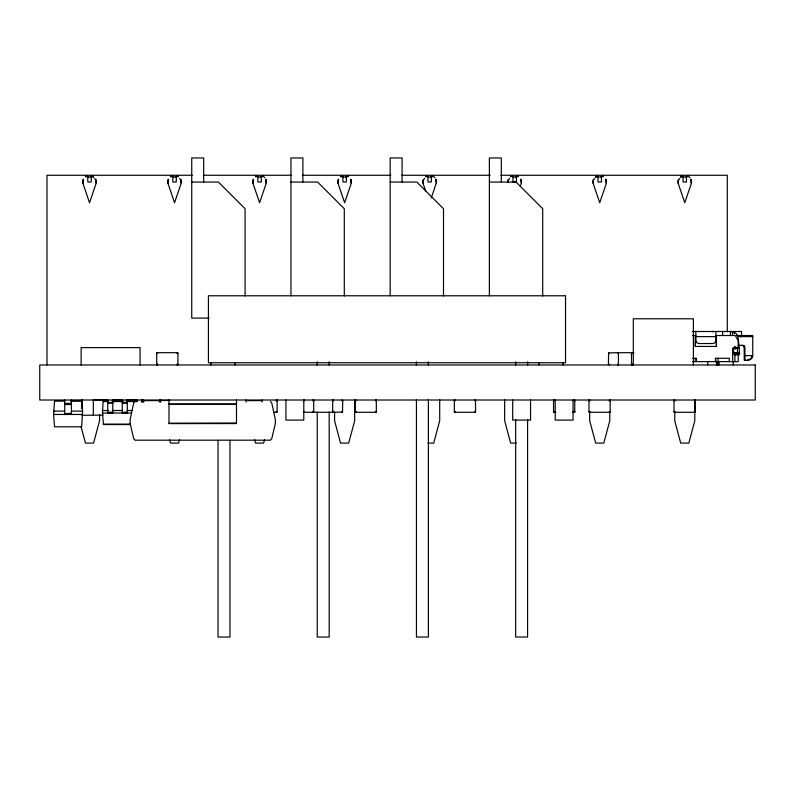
<?xml version="1.0" encoding="UTF-8"?>
<svg xmlns="http://www.w3.org/2000/svg" width="795" height="795" viewBox="0 0 795 795"><rect width="100%" height="100%" fill="white"/><g stroke="black" fill="none" stroke-linecap="round" stroke-linejoin="round"><path stroke-width="1.19" d="M96.185 182.969L95.748 179.511L96.036 183.615L89.517 202.735L82.909 183.297L83.286 179.511A6.698 6.37 0 0 0 82.909 183.297M181.22 182.969L180.783 179.511L181.071 183.615L174.552 202.735L167.944 183.297L168.321 179.511A6.698 6.37 0 0 0 167.944 183.297M266.255 182.969L265.818 179.511L266.007 183.933L259.587 202.735L252.989 183.297L253.357 179.511A6.698 6.37 0 0 0 252.989 183.297M351.291 182.969L350.853 179.511L351.042 183.933L344.623 202.735L338.024 183.297L338.392 179.511A6.698 6.37 0 0 0 338.024 183.297M436.326 182.969L435.889 179.511L436.326 182.969L431.268 198.035M521.361 182.969L520.924 179.511L521.361 182.969L520.318 186.288M606.396 182.969L605.969 179.511L606.158 183.933L599.728 202.735L593.13 183.297L593.497 179.511A6.698 6.37 0 0 0 593.13 183.297M691.431 182.969L691.004 179.511L691.193 183.933L684.773 202.735L678.165 183.297L678.532 179.511A6.698 6.37 0 0 0 678.165 183.297M716.474 335.51L716.474 346.441L695.267 346.441L695.615 340.31M130.211 424.56L103.499 424.55L102.466 413.012L103.131 401.545L108.438 401.127M70.556 401.127L81.656 401.127L82.601 411.114L81.656 426.796L54.537 426.796L53.583 414.463L54.537 401.127L64.395 401.127M736.756 335.51L752.736 335.53L752.736 355.613C752.776 359.936 747.529 360.821 744.219 360.085L744.219 345.577M423.059 183.297A6.698 6.37 0 0 1 423.427 179.511L423.059 183.297L425.643 190.989M507.955 181.618L508.462 179.511A6.698 6.37 0 0 0 507.965 182.462M179.561 439.565L178.617 443.083L170.488 443.083L169.544 439.565M264.596 439.565L263.652 443.083L255.523 443.083L254.579 439.565M751.692 357.323L751.951 356.488M81.338 400.412L81.875 400.551L71.49 400.521M342.734 400.819L341.93 400.819L341.93 400.014L342.734 400.819L342.496 412.048L333.493 412.287L332.688 411.482L333.493 411.482L333.493 412.287M608.394 364.17L609.189 364.17L609.189 364.975L608.394 364.17L608.622 352.93L617.626 352.692L618.431 353.497L617.626 353.497L617.626 352.692M347.574 176.52L348.419 176.43L347.276 175.804L347.355 176.748L346.034 176.579A6.698 1.65 -85.3 0 1 346.282 182.015L342.963 182.015A6.698 1.65 85.3 0 1 343.211 176.579L341.9 176.748L342.436 175.934L341.532 176.152L342.466 175.606L340.399 176.758L341.671 176.033L341.979 176.748M432.609 176.52L433.454 176.43L432.311 175.804L432.391 176.748L431.069 176.579A6.698 1.65 -85.3 0 1 431.317 182.015L427.998 182.015A6.698 1.65 85.3 0 1 428.247 176.579L426.935 176.748L427.472 175.934L426.567 176.152L427.501 175.606L425.434 176.758L426.706 176.033L427.014 176.748M517.654 176.52L518.489 176.43L517.346 175.804L517.426 176.748L516.104 176.579A6.698 1.65 -85.3 0 1 516.362 182.015L513.033 182.015A6.698 1.65 85.3 0 1 513.282 176.579L511.97 176.748L512.507 175.934L511.602 176.152L512.537 175.606L510.469 176.758L511.742 176.033M602.69 176.52L603.524 176.43L602.381 175.804L602.461 176.748L601.149 176.579A6.698 1.65 -85.3 0 1 601.398 182.015L598.069 182.015A6.698 1.65 85.3 0 1 598.317 176.579L597.005 176.748L597.542 175.934L596.638 176.152L597.572 175.606L595.505 176.758L596.777 176.033L597.085 176.748M687.725 176.52L688.559 176.43L687.417 175.804L687.496 176.748L686.184 176.579A6.698 1.65 -85.3 0 1 686.433 182.015L683.104 182.015A6.698 1.65 85.3 0 1 683.362 176.579C681.544 177.434 681.981 175.119 680.54 176.758L682.607 175.606L681.673 176.152L682.577 175.934L682.04 176.748M83.028 180.366L83.564 179.282M168.063 180.366L168.61 179.282M253.098 180.366L253.645 179.282M338.133 180.366L338.68 179.282M423.169 180.366L424.53 178.398M508.204 180.366L509.565 178.398M593.239 180.366L594.6 178.398M678.274 180.366L679.645 178.398M86.784 176.748L87.331 175.934L86.416 176.152L87.351 175.606L85.284 176.758C86.695 175.119 86.337 177.414 88.106 176.579A6.698 1.65 85.3 0 0 87.848 182.015L91.177 182.015A6.698 1.65 -85.3 0 0 90.928 176.579L92.24 176.748L92.16 175.804L93.303 176.43L92.468 176.033M256.865 176.748L257.401 175.934L256.497 176.152L257.421 175.606L255.364 176.758C256.765 175.119 256.407 177.414 258.176 176.579A6.698 1.65 85.3 0 0 257.928 182.015L261.247 182.015A6.698 1.65 -85.3 0 0 260.998 176.579L262.31 176.748L262.231 175.804L263.374 176.43L262.539 176.033M751.275 358.098L749.278 359.738L747.568 360.085M595.505 177.454L596.777 176.52M680.54 177.454L681.812 176.52M134.981 401.485L133.719 402.916L130.142 419.482L130.142 423.506L133.699 438.681L134.961 440.072M270.509 440.072L271.771 438.681L275.328 423.506L275.328 419.482L271.751 402.916L270.489 401.485M312.912 412.287L313.717 411.482L312.912 411.482L312.912 412.287L304.475 412.287L303.68 411.482L304.475 411.482L304.475 412.287M81.855 400.412L81.338 400.034L81.875 400.551M739.082 347.783L733.348 348.28L733.815 353.427A2.236 0.576 85.1 0 0 734.51 355.027L739.668 354.58L738.257 338.223A7.364 7.364 0 0 0 730.923 331.495M733.745 352.851L739.479 352.354M733.815 353.427L739.529 352.93M88.056 177.007L90.958 177.007M173.091 177.007L176.003 177.007M258.137 177.007L261.038 177.007M343.172 177.007L346.073 177.007M428.207 177.007L431.109 177.007M513.242 177.007L516.144 177.007M598.277 177.007L601.179 177.007M683.312 177.007L686.214 177.007M107.772 412.406L112.791 412.118M122.271 412.406L127.299 412.118M64.743 413.688L71.441 413.321M161.147 400.551L161.007 400.034L160.63 400.551L169.772 400.451M71.441 414.414L64.743 414.463L64.743 400.014M168.977 423.367L236.493 423.198M192.241 175.258L46.994 175.258L46.994 364.975M203.411 175.258L291.556 175.258M302.726 175.258L390.862 175.258M401.634 175.258L490.177 175.258M500.741 175.258L727.286 175.258L727.286 331.813M191.744 182.065L218.416 182.065L245.089 208.737L245.089 295.978M290.95 182.065L317.622 182.065L344.295 208.737L344.295 295.978M390.166 182.065L416.838 182.065L443.501 208.737L443.501 295.978M489.372 182.065L516.044 182.065L542.717 208.737L542.717 295.978M209.115 318.099L191.744 318.099L191.744 157.957L203.689 157.957L203.689 182.065M692.415 331.495L741.576 331.495L741.576 336.643M692.475 335.51L695.824 335.51M715.907 335.51L735.266 335.51L738.227 340.638L738.227 347.117L732.652 348.23L732.652 361.626M738.644 335.977L741.576 335.977M695.824 336.623L715.907 336.623M739.757 336.643L752.736 336.643M738.227 345.348L742.699 345.348A2.236 2.236 0 0 1 744.925 347.584L744.925 360.085M633.844 352.692L618.431 352.692L618.431 364.975M608.394 353.497L609.189 353.497L609.189 352.692M744.925 355.613L752.736 355.613M692.654 358.277L696.271 358.277L696.271 361.626L695.824 358.277M715.47 361.626L715.47 358.277L729.303 358.277L729.303 361.626M692.654 361.626L738.227 361.626L738.227 354.62M93.323 400.163L107.951 400.163M112.83 400.163L122.579 400.163M126.226 400.163L137.197 400.163M143.368 400.62L159.437 400.62M246.033 400.62L262.102 400.62M112.065 401.127L123.006 401.127M126.604 401.127L137.575 401.137M141.142 401.127L143.647 401.137M103.131 401.545L108.08 401.545M113.029 401.545L122.927 401.545M126.644 401.545L136.541 401.545M141.49 401.545L143.965 401.545M107.772 402.518L112.791 402.518M122.271 402.518L127.299 402.518M107.772 403.125L112.791 403.125M122.271 403.125L127.299 403.125M64.743 403.363L71.441 403.363M168.977 404.029L236.493 404.029M168.977 404.337L236.493 404.337M64.743 404.506L71.441 404.506M102.466 410.498L108.667 410.498M112.383 410.498L122.311 410.498M127.27 410.498L132.228 410.498M53.583 411.114L64.465 411.114M71.719 411.114L82.601 411.114M342.734 411.482L341.93 411.482L341.93 412.287M273.579 412.287L277.117 412.287L277.117 400.014M555.894 412.287L553.539 412.287L553.539 400.014M572.39 412.287L574.745 412.287L574.745 400.014M102.466 413.012L130.986 413.012M53.583 414.463L82.601 414.463M81.984 415.278L103.072 415.129M168.977 400.014L168.977 423.506L236.493 423.467L236.493 400.014M168.977 423.506L236.493 423.506M103.141 424.142L130.35 424.142M135.607 440.182L269.873 440.182M427.919 443.083L433.722 443.083L439.705 420.764L439.705 399.686M516.442 443.083L510.629 443.083L504.656 420.764L504.656 399.686M737.114 335.52L739.35 335.53L740.463 336.643M716.345 364.378L718.442 364.676M674.816 412.287L674.011 411.482L674.816 411.482L674.726 420.764L680.709 443.083L688.828 443.083L694.81 420.764L694.81 399.686M177.504 176.033L178.338 176.43L177.196 175.804L177.275 176.748L175.963 176.579A6.698 1.65 -85.3 0 1 176.212 182.015L172.893 182.015A6.698 1.65 85.3 0 1 173.141 176.579L171.819 176.748L172.366 175.934L171.452 176.152L172.386 175.606L170.319 176.758L171.601 176.033L171.899 176.748M92.468 176.52L93.74 177.454M688.997 176.758L690.04 177.772M433.891 176.758L434.925 177.772M263.811 176.758L264.854 177.772M179.67 178.398L181.041 180.366M94.635 178.398L96.006 180.366M690.716 179.282L691.262 180.366M605.681 179.282L606.227 180.366M520.636 179.282L521.192 180.366M435.6 179.282L436.147 180.366M350.565 179.282L351.112 180.366M265.53 179.282L266.077 180.366M81.04 426.637L85.453 443.083L93.581 443.083L99.554 420.764L99.554 414.573M715.47 358.277L715.907 361.626M737.223 347.942L737.681 353.089A2.236 0.576 85.1 0 0 738.376 354.689M734.968 346.809L735.166 349.164M735.614 354.272L735.663 354.928M716.126 340.31L716.474 346.441M740.87 335.53L740.87 336.643M734.888 346.441L734.888 348.776M734.888 354.62L734.888 361.626M734.341 331.495L734.341 333.503M733.209 361.626L733.209 364.975M732.652 331.495L732.652 335.51M730.416 331.495L730.416 335.51M722.605 331.495L722.605 335.51M718.143 358.277L718.143 361.626M716.633 361.427L716.633 364.975M715.907 331.495L715.798 341.065A3.349 3.349 0 0 1 712.568 343.539L699.173 343.539A3.349 3.349 0 0 1 695.943 341.065L695.824 331.495M707.709 361.427L707.709 364.975M695.267 335.51L695.267 346.441M695.208 400.014L695.208 412.287L674.011 412.287L674.011 400.014M693.598 358.277L693.598 361.626M693.399 364.975L693.399 318.775L633.307 318.775L633.307 364.975M631.488 352.692L631.488 364.975M610.172 400.014L610.172 412.287L588.976 412.287L588.976 400.014M609.775 412.088L609.775 420.764L603.793 443.083L595.674 443.083L589.691 420.764L589.691 412.088M573.066 400.014L573.066 420.098L555.218 420.098L555.218 400.014M563.079 362.739L563.079 364.975M538.98 362.739L538.98 364.975M530.553 400.014L530.553 420.098L512.695 420.098L512.695 400.014M527.592 361.765L527.592 364.975M527.592 419.382L527.592 637.043L515.657 637.043L515.657 419.382M515.657 361.765L515.657 364.975M501.317 182.065L501.317 157.957L489.372 157.957L489.372 295.839M475.529 400.014L475.529 412.287L454.333 412.287L454.333 400.014M428.386 361.765L428.386 364.975M428.386 399.597L428.386 637.043L416.441 637.043L416.441 399.597M416.441 361.765L416.441 364.975M402.101 182.065L402.101 157.957L390.166 157.957L390.166 295.839M376.323 400.014L376.323 412.287L355.117 412.287L355.117 400.014M354.669 399.686L354.669 420.764L348.687 443.083L340.558 443.083L334.576 420.764L334.576 412.088M332.688 400.014L332.688 412.287L313.717 412.287L313.717 400.014M329.18 361.765L329.18 364.975M329.18 411.959L329.18 637.043L317.235 637.043L317.235 411.959M317.235 361.765L317.235 364.975M303.789 400.014L303.789 420.098L285.932 420.098L285.932 400.014M302.895 182.065L302.895 157.957L290.95 157.957L290.95 295.839M262.102 400.014L262.102 402.022M246.033 400.014L246.033 402.022M234.992 362.739L234.992 364.975M229.964 440.41L229.964 637.043L218.029 637.043L218.029 440.41M210.884 362.739L210.884 364.975M177.911 364.975L177.911 352.692L156.704 352.692L156.704 364.975M160.61 400.014L160.61 402.24M159.437 400.014L159.437 402.022M143.368 400.014L143.368 402.022M142.076 400.014L142.076 402.359M141.808 400.014L141.808 401.684M140.089 364.975L140.089 347.614L81.13 347.614L81.13 364.975M136.78 400.014L136.78 401.684M127.299 400.014L127.299 413.012L122.271 413.012L122.271 400.014M112.791 400.014L112.791 413.012L107.772 413.012L107.772 400.014M93.323 400.014L93.323 415.278M81.984 400.014L81.984 408.233M81.875 400.014L81.875 408.401M71.441 400.014L71.441 414.463M730.207 331.495A7.364 7.364 0 0 1 733.706 332.38M711.674 331.664A6.251 6.251 0 0 1 713.115 331.495M741.983 345.348A2.236 2.236 0 0 1 744.219 347.584M712.38 331.664A6.251 6.251 0 0 1 713.821 331.495M156.943 352.93L156.704 353.497L157.509 353.497L157.509 352.692L156.943 352.93M177.911 364.17L177.106 364.975L177.106 364.17L177.911 364.17M277.117 411.482L276.312 412.287L276.312 411.482L277.117 411.482M303.909 400.243L303.68 400.819L304.475 400.819L304.475 400.014L303.909 400.243M332.926 400.243L332.688 400.819L333.493 400.819L333.493 400.014L332.926 400.243M355.355 400.243L355.117 400.819L355.922 400.819L355.922 400.014L355.355 400.243M376.323 411.482L375.518 412.287L375.518 411.482L376.323 411.482M454.561 400.243L454.333 400.819L455.137 400.819L455.137 400.014L454.561 400.243M475.529 411.482L474.734 412.287L474.734 411.482L475.529 411.482M553.777 400.243L553.539 400.819L554.344 400.819L554.344 400.014L553.777 400.243M574.745 411.482L573.94 412.287L573.94 411.482L574.745 411.482M589.204 400.243L588.976 400.819L589.771 400.819L589.771 400.014L589.204 400.243M618.431 364.17L617.626 364.975L617.626 364.17L618.431 364.17M631.727 352.93L631.488 353.497L632.293 353.497L632.293 352.692L631.727 352.93M610.172 411.482L609.368 412.287L609.368 411.482L610.172 411.482M674.24 400.243L674.011 400.819L674.816 400.819L674.816 400.014L674.24 400.243M695.208 411.482L694.413 412.287L694.413 411.482L695.208 411.482M565.533 295.78L208.429 295.78L208.429 362.739L565.533 362.739L565.533 295.78M177.911 353.497L177.106 353.497L177.106 352.692L177.911 353.497M157.509 364.17L156.704 364.17L156.943 364.736L157.509 364.975L157.509 364.17M632.293 364.17L631.488 364.17L631.727 364.736L632.293 364.975L632.293 364.17M755.25 364.975L39.75 364.975L39.75 400.014L755.25 400.014L755.25 364.975M277.117 400.819L276.312 400.819L276.312 400.014L277.117 400.819M313.717 400.819L312.912 400.819L312.912 400.014L313.717 400.819M376.323 400.819L375.518 400.819L375.518 400.014L376.323 400.819M475.529 400.819L474.734 400.819L474.734 400.014L475.529 400.819M574.745 400.819L573.94 400.819L573.94 400.014L574.745 400.819M610.172 400.819L609.368 400.819L609.368 400.014L610.172 400.819M695.208 400.819L694.413 400.819L694.413 400.014L695.208 400.819M355.922 411.482L355.117 411.482L355.922 412.287L355.922 411.482M455.137 411.482L454.333 411.482L455.137 412.287L455.137 411.482M554.344 411.482L553.539 411.482L554.344 412.287L554.344 411.482M589.771 411.482L588.976 411.482L589.771 412.287L589.771 411.482M718.74 364.975L718.7 361.626L718.72 364.975M718.034 364.975L717.994 361.626L718.014 364.975"/></g></svg>
